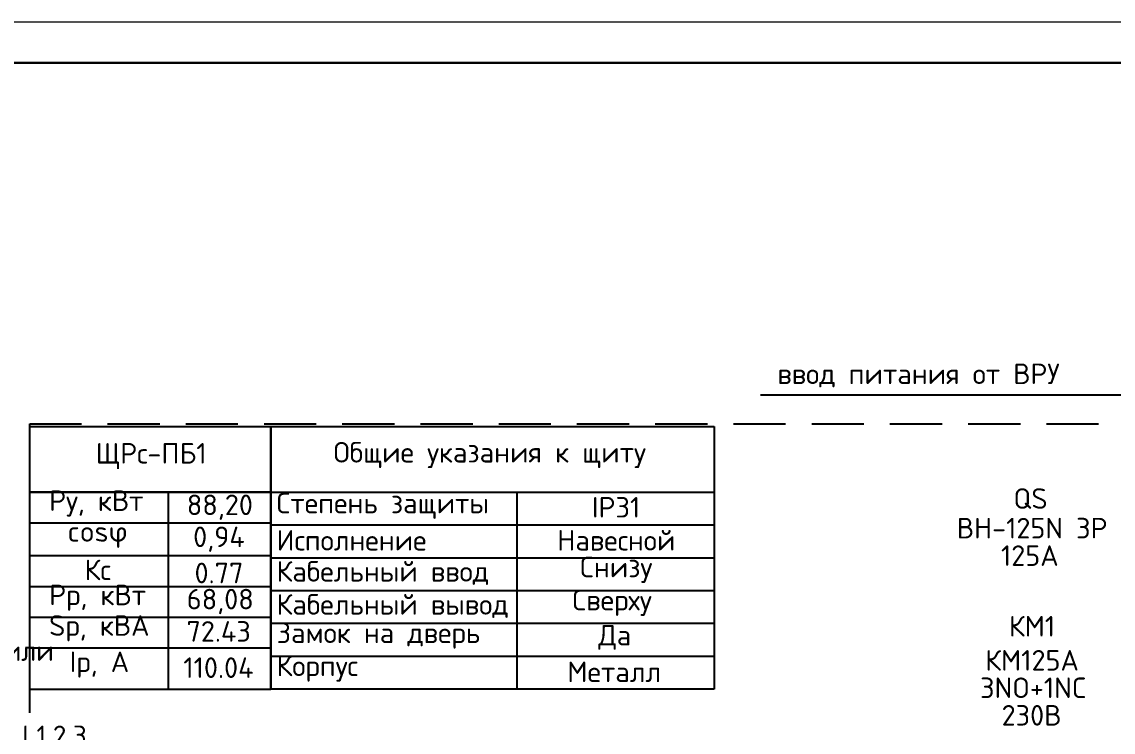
# Model space of a CAD drawing. Header units: millimetres. Extents: x -32 to 417638015, y -35 to 175284279.
# Drawn here: x 416681223 to 416694508, y 175233535 to 175242179 of the extents above; entities that cross this region are included whole.
import ezdxf
from ezdxf.enums import TextEntityAlignment as Align

# ---------------------------------------------------------------- set-up
doc = ezdxf.new("R2010")
doc.units = ezdxf.units.MM
for name, color, linetype in [('PDF _0', 7, 'Continuous'), ('PDF _пояснения', 7, 'Continuous'), ('PDF _Текст', 7, 'Continuous'), ('RAMKA', 7, 'Continuous')]:
    doc.layers.add(name, color=color, linetype=linetype)
doc.styles.add('PDF GOST Common', font='GOST_Common.ttf')
doc.styles.add('PDF ISOCPEUR', font='isocpeur.ttf')
doc.styles.add('RAMKA', font='isocpeur.ttf', dxfattribs={"oblique": 15, "height": 5})
doc.styles.get("Standard").update_dxf_attribs({"font": 'arial.ttf'})

# ---------------------------------------------------------------- blocks, each defined once
blk = doc.blocks.new('*U1132')
at = {"lineweight": 5, "transparency": 33554687}
blk.add_lwpolyline([(0, 0), (0, 420), (594, 420), (594, 0)], close=True, dxfattribs=at)
at = {"lineweight": 30, "transparency": 33554687}
blk.add_lwpolyline([(20, 5), (20, 415), (589, 415), (589, 5)], close=True, dxfattribs=at)
at = {"lineweight": 9, "transparency": 33554687, "oblique": 15, "width": 0.9}
blk.add_attdef('ОБЪЕКТ', text='', height=2.5, dxfattribs=at).set_placement((529, 42.5), align=Align.MIDDLE_CENTER)
at = {"transparency": 33554687, "style": 'RAMKA', "oblique": 15, "width": 0.9}
for tag, height, p in [('СТРАНИЦА', 0.00025, (588.9995, 414.9996)), ('ДАТА1', 2.5, (464, 32.5)), ('ДАТА2', 2.5, (464, 27.5)), ('СТАДИЯ', 2.5, (546.5, 25)), ('ЛИСТ', 2.5, (561.5, 25)), ('ЛИСТОВ', 2.5, (579, 25)), ('ДАТА3', 2.5, (464, 22.5)), ('ДАТА4', 2.5, (464, 17.5)), ('ДАТА5', 2.5, (464, 12.5)), ('ДАТА6', 2.5, (464, 7.5))]:
    blk.add_attdef(tag, text='', height=height, dxfattribs=at).set_placement(p, align=Align.MIDDLE_CENTER)
at = {"transparency": 33554687, "style": 'RAMKA', "oblique": 15, "width": 0.9, "flags": 8}
blk.add_attdef('ШИФР', text='', height=5, dxfattribs=at).set_placement((529, 55), align=Align.MIDDLE_CENTER)
at = {"transparency": 33554687, "style": 'RAMKA', "oblique": 15, "width": 0.9}
for tag, p in [('ДОЛЖНОСТЬ1', (405, 32.5)), ('ФИО1', (425, 32.5)), ('ДОЛЖНОСТЬ2', (405, 27.5)), ('ФИО2', (425, 27.5)), ('ДОЛЖНОСТЬ3', (405, 22.5)), ('ФИО3', (425, 22.5)), ('ДОЛЖНОСТЬ4', (405, 17.5)), ('ФИО4', (425, 17.5)), ('ДОЛЖНОСТЬ5', (405, 12.5)), ('ФИО5', (425, 12.5)), ('ДОЛЖНОСТЬ6', (405, 7.5)), ('ФИО6', (425, 7.5))]:
    blk.add_attdef(tag, text='', height=2.5, dxfattribs=at).set_placement(p, align=Align.MIDDLE_LEFT)
at = {"lineweight": 9, "transparency": 33554687, "oblique": 15, "width": 0.9, "flags": 128}
blk.add_attdef('НАИМЕНОВАНИЕ', text='', height=2.5, dxfattribs=at).set_placement((504, 12.5), align=Align.MIDDLE_CENTER)
at = {"lineweight": 13, "transparency": 33554687, "oblique": 15, "width": 0.9, "flags": 15}
blk.add_attdef('КОМПАНИЯ', text='', height=2.5, dxfattribs=at).set_placement((564, 12.5), align=Align.MIDDLE_CENTER)
at = {"transparency": 33554687, "style": 'RAMKA', "oblique": 15, "width": 0.9, "flags": 8}
blk.add_attdef('ФОРМАТЛИСТА', text='', height=2.5, dxfattribs=at).set_placement((560, 2.5), align=Align.MIDDLE_LEFT)

msp = doc.modelspace()

# ---------------------------------------------------------------- linework, layer by layer
at = {"layer": 'PDF _0', "lineweight": 25}
for points in [[(416690216, 175237641), (416695165, 175237641)], [(416681322, 175237286), (416681949, 175237286)], [(416681322, 175236625), (416681322, 175237286)], [(416682266, 175237286), (416682901, 175237286)], [(416683219, 175237286), (416683854, 175237286)], [(416684171, 175237286), (416684806, 175237286)], [(416685124, 175237286), (416685759, 175237286)], [(416686076, 175237286), (416686711, 175237286)], [(416687029, 175237286), (416687664, 175237286)], [(416687981, 175237286), (416688616, 175237286)], [(416688934, 175237286), (416689569, 175237286)], [(416689886, 175237286), (416690521, 175237286)], [(416690839, 175237286), (416691474, 175237286)], [(416691791, 175237286), (416692426, 175237286)], [(416692744, 175237286), (416693379, 175237286)], [(416693696, 175237286), (416694331, 175237286)], [(416681322, 175235677), (416681322, 175236312)], [(416681322, 175234725), (416681322, 175235360)], [(416681322, 175233772), (416681322, 175234407)]]:
    msp.add_lwpolyline(points, dxfattribs=at)
at = {"layer": 'PDF _пояснения', "lineweight": 25}
msp.add_lwpolyline([(416684252, 175237256), (416684252, 175236456), (416681322, 175236456), (416681322, 175237256)], close=True, dxfattribs=at)
for points in [[(416689649, 175234060), (416684252, 175234060), (416684252, 175237256), (416689649, 175237256)], [(416689649, 175237256), (416689649, 175234060)], [(416684252, 175234056), (416681322, 175234056), (416681322, 175236456), (416684252, 175236456)], [(416683003, 175236456), (416683003, 175234056)], [(416684252, 175236456), (416689649, 175236456)], [(416684252, 175236456), (416684252, 175234056)], [(416687249, 175236456), (416687249, 175234060)], [(416681322, 175236084), (416684252, 175236084)], [(416684252, 175236058), (416689649, 175236058)], [(416681322, 175235686), (416684252, 175235686)], [(416684252, 175235656), (416689649, 175235656)], [(416681322, 175235309), (416684252, 175235309)], [(416684252, 175235258), (416689649, 175235258)], [(416681322, 175234936), (416684252, 175234936)], [(416684252, 175234860), (416689649, 175234860)], [(416681322, 175234560), (416684252, 175234560)], [(416684252, 175234458), (416689649, 175234458)]]:
    msp.add_lwpolyline(points, dxfattribs=at)

# ---------------------------------------------------------------- block references
at = {"layer": 'RAMKA', "transparency": 33554687, "xscale": 100, "yscale": 100, "zscale": 100}
msp.add_blockref('*U1132', (416670713, 175200179), dxfattribs=at)

# ---------------------------------------------------------------- texts
at = {"layer": 'PDF _Текст', "attachment_point": 4}
for s, insert, char_height, style in [('ввод питания от ВРУ', (416690420, 175237876), 249.97, 'PDF ISOCPEUR'), ('ЩРс-ПБ1', (416682122, 175236894), 250, 'PDF ISOCPEUR'), ('Общие указания к щиту', (416685018, 175236907), 249.97, 'PDF ISOCPEUR'), ('Ру, кВт', (416681555, 175236318), 250, 'PDF ISOCPEUR'), ('QS', (416693294, 175236378), 250, 'PDF ISOCPEUR'), ('88,20', (416683231, 175236272), 250, 'PDF ISOCPEUR'), ('Степень защиты', (416684324, 175236289), 249.97, 'PDF ISOCPEUR'), ('IP31', (416688163, 175236272), 250, 'PDF ISOCPEUR'), ('ВН-125N 3Р', (416692604, 175236018), 250, 'PDF ISOCPEUR'), ('cosφ', (416681779, 175235940), 250, 'PDF ISOCPEUR'), ('0,94', (416683308, 175235883), 250, 'PDF ISOCPEUR'), ('Исполнение', (416684324, 175235870), 250, 'PDF ISOCPEUR'), ('Навесной', (416687740, 175235870), 250, 'PDF ISOCPEUR'), ('125А', (416693142, 175235683), 250, 'PDF ISOCPEUR'), ('Снизу', (416688019, 175235510), 250, 'PDF ISOCPEUR'), ('Кс', (416681987, 175235510), 250, 'PDF ISOCPEUR'), ('0.77', (416683325, 175235472), 250, 'PDF ISOCPEUR'), ('Кабельный ввод', (416684324, 175235472), 249.97, 'PDF ISOCPEUR'), ('Рр, кВт', (416681555, 175235171), 250, 'PDF ISOCPEUR'), ('68,08', (416683231, 175235125), 250, 'PDF ISOCPEUR'), ('Сверху', (416687926, 175235108), 250, 'PDF ISOCPEUR'), ('Кабельный вывод', (416684324, 175235070), 249.97, 'PDF ISOCPEUR'), ('Sр, кВА', (416681555, 175234799), 250, 'PDF ISOCPEUR'), ('72.43', (416683227, 175234761), 250, 'PDF ISOCPEUR'), ('Замок на дверь', (416684324, 175234710), 249.97, 'PDF ISOCPEUR'), ('КМ1', (416693239, 175234824), 250, 'PDF ISOCPEUR'), ('Да', (416688240, 175234689), 250, 'PDF ISOCPEUR'), ('номер; тип; ток расцепителя или', (416676441, 175234493), 249.97, 'PDF GOST Common'), ('Iр, А', (416681805, 175234358), 250, 'PDF ISOCPEUR'), ('КМ125А', (416692951, 175234409), 250, 'PDF ISOCPEUR'), ('110.04', (416683189, 175234320), 250, 'PDF ISOCPEUR'), ('Корпус', (416684324, 175234308), 250, 'PDF ISOCPEUR'), ('Металл', (416687863, 175234269), 250, 'PDF ISOCPEUR'), ('3NO+1NC', (416692888, 175234075), 250, 'PDF ISOCPEUR'), ('230В', (416693150, 175233740), 250, 'PDF ISOCPEUR'), ('L1,2,3', (416681229, 175233461), 250, 'PDF GOST Common')]:
    msp.add_mtext(s, dxfattribs=dict(at, insert=insert, char_height=char_height, style=style))

doc.saveas('drawing.dxf')
